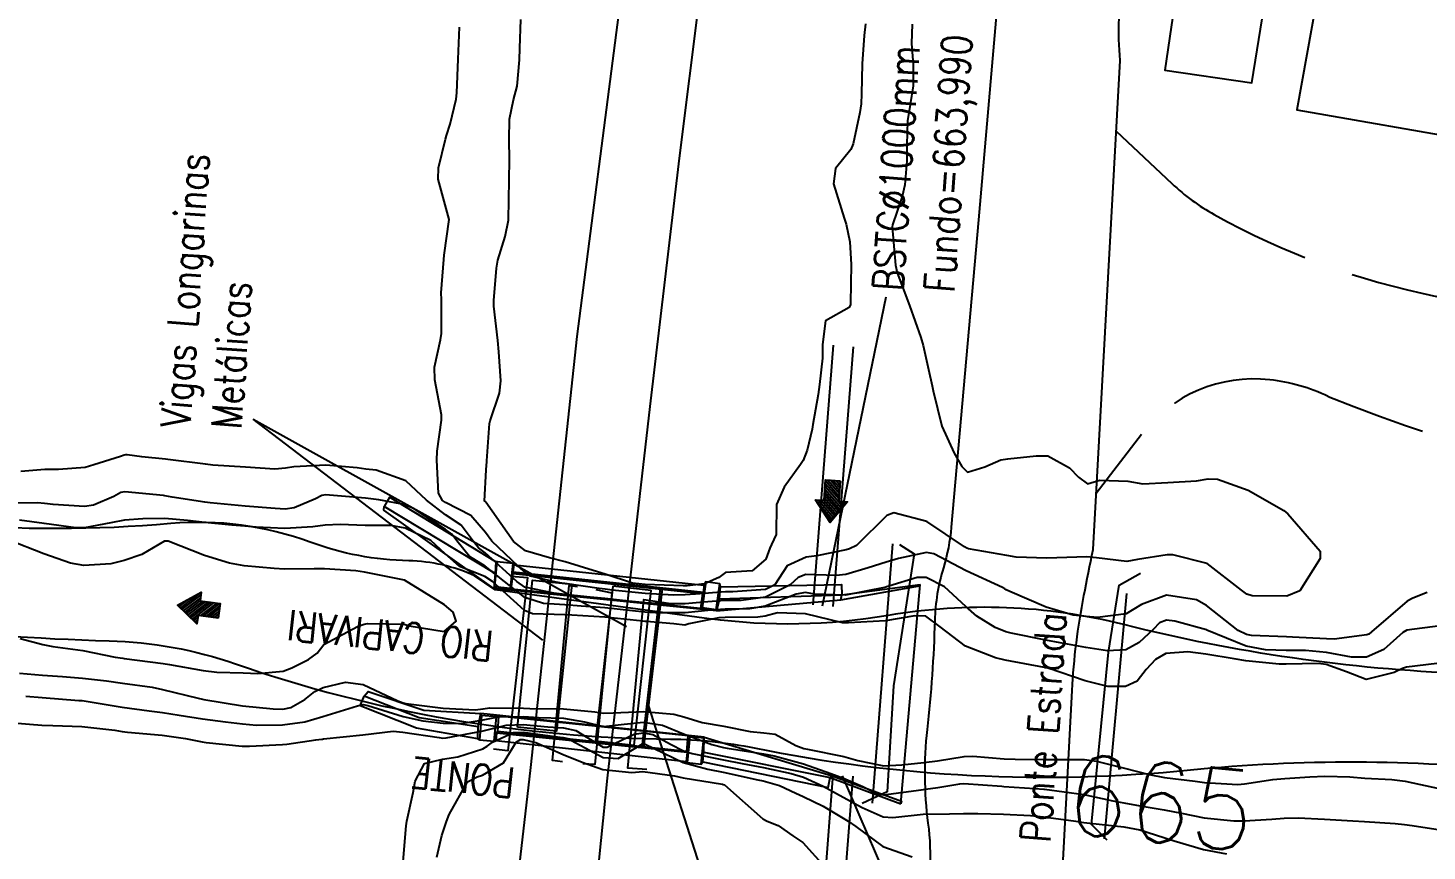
# Model space of a CAD drawing. Header units: metres. Extents: x 298520 to 308411, y 7433745 to 7450750.
# Drawn here: x 300440.3 to 300510, y 7446468.5 to 7446509.5 of the extents above; entities that cross this region are included whole.
import ezdxf
from ezdxf.enums import TextEntityAlignment as Align

# ---------------------------------------------------------------- set-up
doc = ezdxf.new("R2010")
doc.units = ezdxf.units.M
doc.header["$LTSCALE"] = 10
for name, pattern in [('CONTINUO', [0]), ('DASHED', [0.75, 0.5, -0.25]), ('TRACEJADO', [8.7, 8, -0.7])]:
    doc.linetypes.add(name, pattern=pattern)
for name, color, linetype in [('Cotas', 45, 'Continuous'), ('Curvas de Nivel 1m', 11, 'Continuous'), ('Curvas de Nivel 5m', 15, 'Continuous'), ('Edificações', 30, 'Continuous'), ('Hidrografia', 140, 'Continuous'), ('Linha Férrea', 251, 'TRACKS'), ('MURO', 30, 'Continuous'), ('PONTE', 45, 'CONTINUO'), ('Pontes e viadutos', 190, 'Continuous'), ('TEXTO', 45, 'Continuous'), ('TUBO', 45, 'Continuous'), ('Vias Primárias', 230, 'Continuous'), ('Vias Secundárias', 230, 'DASHED'), ('VIGA', 190, 'Continuous')]:
    doc.layers.add(name, color=color, linetype=linetype)
doc.styles.add('ROMANS', font='romans', dxfattribs={"height": 0.2})
doc.styles.add('Style-STANDARD', font='STANDARD.shx')
doc.linetypes.add('TRACKS', pattern='A,0.15,[130,ltypeshp.shx,S=0.25,R=0,X=0,Y=0],0.15', length=0.3)

msp = doc.modelspace()

# ---------------------------------------------------------------- hatches: boundary and pattern name
at = {"layer": 'TEXTO'}
for points in [[(300480.789, 7446486.901), (300480.72, 7446485.888), (300481.149, 7446485.859), (300480.278, 7446484.832), (300479.554, 7446485.968), (300479.983, 7446485.939), (300480.051, 7446486.951)], [(300449.769, 7446480.062), (300448.764, 7446480.203), (300448.704, 7446479.778), (300447.742, 7446480.72), (300448.927, 7446481.361), (300448.867, 7446480.935), (300449.872, 7446480.794)]]:
    msp.add_hatch(color=256, dxfattribs=at).paths.add_polyline_path(points)

# ---------------------------------------------------------------- linework, layer by layer
at = {"layer": 'Curvas de Nivel 1m', "flags": 128}
for points, elevation in [([(300482.054, 7446509.68), (300481.978, 7446509.097), (300481.88, 7446507.682), (300481.854, 7446506.179), (300481.83, 7446505.683), (300481.771, 7446505.259), (300481.438, 7446503.688), (300481.32, 7446503.42), (300480.546, 7446502.462), (300480.452, 7446501.699), (300480.978, 7446500.001), (300481.082, 7446499.692), (300481.27, 7446498.814), (300481.329, 7446497.689), (300481.299, 7446495.755), (300481.291, 7446495.689), (300481.231, 7446495.547), (300480.054, 7446494.873), (300479.908, 7446493.703), (300479.895, 7446493.011), (300479.755, 7446491.704), (300479.68, 7446491.203), (300479.426, 7446489.707), (300479.391, 7446489.477), (300479.144, 7446488.428), (300478.934, 7446487.915), (300478.807, 7446487.715), (300477.991, 7446486.597), (300477.617, 7446485.732), (300477.593, 7446484.228), (300477.36, 7446483.736), (300477.281, 7446483.546), (300477.082, 7446483.01), (300476.392, 7446482.427), (300475.072, 7446482.341), (300474.742, 7446482.089), (300474.02, 7446481.77), (300473.16, 7446481.681), (300473.062, 7446481.671), (300472.953, 7446481.673), (300471.062, 7446481.734), (300470.426, 7446481.816), (300469.069, 7446482.256), (300468.463, 7446482.445), (300467.078, 7446482.873), (300466.283, 7446483.064), (300465.086, 7446483.415), (300464.498, 7446483.886), (300463.112, 7446485.845), (300463.083, 7446485.871), (300463.055, 7446485.901), (300463.128, 7446487.456), (300463.161, 7446487.872), (300463.164, 7446487.9), (300463.304, 7446489.755), (300463.336, 7446489.898), (300463.789, 7446491.282), (300463.859, 7446491.893), (300463.766, 7446493.333), (300463.719, 7446493.895), (300463.518, 7446495.609), (300463.511, 7446495.897), (300463.639, 7446497.506), (300463.707, 7446497.895), (300464.08, 7446499.083), (300464.249, 7446499.89), (300464.265, 7446500.918), (300464.279, 7446501.89), (300464.292, 7446502.917), (300464.274, 7446503.891), (300464.303, 7446504.93), (300464.493, 7446505.889), (300464.67, 7446506.576), (300464.798, 7446507.886), (300464.806, 7446508.462), (300464.868, 7446509.885)], 668), ([(300484.377, 7446509.65), (300484.348, 7446508.691), (300484.42, 7446507.65), (300484.429, 7446506.582), (300484.28, 7446505.651), (300484.143, 7446504.85), (300484.111, 7446503.652), (300484.114, 7446502.853), (300484.006, 7446501.653), (300483.875, 7446501.076), (300483.388, 7446499.659), (300483.374, 7446499.567), (300483.537, 7446497.657), (300483.631, 7446497.275), (300484.247, 7446495.65), (300484.81, 7446494.043), (300484.918, 7446493.643), (300485.191, 7446492.448), (300485.373, 7446491.638), (300485.42, 7446491.398), (300485.847, 7446489.633), (300486.476, 7446488.293), (300486.853, 7446487.623), (300487.13, 7446487.333), (300488.002, 7446487.607), (300488.788, 7446487.945), (300489.139, 7446488.003), (300490.558, 7446488.159), (300491.142, 7446488.144), (300492.218, 7446487.554), (300492.663, 7446487.082), (300493.125, 7446486.765), (300493.725, 7446486.936), (300495.127, 7446486.889), (300495.883, 7446486.755), (300497.126, 7446486.819), (300498.559, 7446486.91), (300499.128, 7446486.999), (300499.605, 7446486.989), (300501.123, 7446486.448), (300502.911, 7446485.432), (300503.111, 7446485.269), (300504.711, 7446483.406), (300504.714, 7446483.041), (300503.706, 7446481.42), (300503.06, 7446481.162), (300501.335, 7446481.172), (300501.061, 7446481.254), (300500.799, 7446481.453), (300499.083, 7446482.787), (300497.364, 7446483.221), (300497.089, 7446483.221), (300495.616, 7446482.984), (300495.083, 7446482.886), (300493.565, 7446483.064), (300493.086, 7446483.12), (300491.584, 7446483.066), (300491.085, 7446483.048), (300489.562, 7446483.109), (300489.087, 7446483.194), (300487.19, 7446483.52), (300487.092, 7446483.554), (300486.985, 7446483.621), (300485.105, 7446484.876), (300483.454, 7446485.312), (300483.108, 7446485.186), (300481.598, 7446483.682), (300481.257, 7446483.521), (300481.09, 7446483.473), (300479.615, 7446483.174), (300479.084, 7446483.111), (300478.134, 7446482.667), (300477.525, 7446481.733), (300477.06, 7446481.486), (300475.44, 7446481.375), (300475.059, 7446481.369), (300473.569, 7446481.264), (300473.057, 7446481.226), (300472.487, 7446481.219), (300471.058, 7446481.295), (300469.42, 7446481.465), (300469.06, 7446481.504), (300468.761, 7446481.536), (300467.062, 7446481.785), (300467.004, 7446481.793), (300466.624, 7446481.857), (300465.348, 7446482.157), (300465.069, 7446482.318), (300463.418, 7446483.897), (300463.097, 7446484.339), (300462.367, 7446485.172), (300461.112, 7446485.824), (300460.956, 7446485.932), (300460.753, 7446486.297), (300460.667, 7446487.935), (300460.685, 7446488.389), (300460.91, 7446489.933), (300460.904, 7446490.194), (300460.574, 7446491.936), (300460.559, 7446492.569), (300460.856, 7446493.934), (300460.904, 7446494.246), (300460.899, 7446495.933), (300460.896, 7446496.273), (300461.022, 7446497.932), (300461.043, 7446498.145), (300461.283, 7446499.93), (300460.746, 7446501.936), (300460.751, 7446502.496), (300461.1, 7446503.932), (300461.153, 7446504.113), (300461.34, 7446504.677), (300461.63, 7446505.926), (300461.675, 7446506.245), (300461.741, 7446507.916), (300461.801, 7446509.512)], 667), ([(300510.056, 7446481.34), (300509.339, 7446481.069), (300509.059, 7446480.912), (300507.275, 7446479.377), (300507.148, 7446479.272), (300507.041, 7446479.23), (300505.418, 7446479.015), (300505.037, 7446479.028), (300503.342, 7446479.122), (300503.038, 7446479.129), (300501.287, 7446479.2), (300501.04, 7446479.246), (300500.636, 7446479.454), (300499.055, 7446480.7), (300498.557, 7446480.977), (300497.06, 7446481.212), (300495.816, 7446480.752), (300495.051, 7446480.281), (300493.608, 7446480.101), (300493.049, 7446480.14), (300492.396, 7446480.21), (300491.053, 7446480.607), (300489.249, 7446481.401), (300489.062, 7446481.484), (300488.995, 7446481.524), (300488.871, 7446481.593), (300487.075, 7446482.424), (300485.453, 7446483.271), (300485.088, 7446483.344), (300483.693, 7446483.045), (300483.081, 7446482.86), (300482.174, 7446482.576), (300481.071, 7446482.241), (300480.58, 7446482.185), (300479.071, 7446482.236), (300478.694, 7446482.091), (300478.284, 7446481.722), (300477.057, 7446481.114), (300475.854, 7446480.953), (300475.055, 7446480.94), (300473.964, 7446480.861), (300473.053, 7446480.78), (300472.031, 7446480.774), (300471.053, 7446480.832), (300469.928, 7446480.948), (300469.055, 7446481.038), (300468.324, 7446481.109), (300467.057, 7446481.246), (300466.504, 7446481.305), (300465.06, 7446481.614), (300464.656, 7446481.884), (300463.084, 7446483.314), (300462.756, 7446483.573), (300462.483, 7446483.909), (300461.88, 7446484.697), (300461.106, 7446485.212), (300460.149, 7446485.94), (300459.122, 7446486.9), (300457.653, 7446487.439), (300457.128, 7446487.496), (300456.702, 7446487.549), (300455.13, 7446487.69), (300453.536, 7446487.608), (300453.128, 7446487.531), (300452.591, 7446487.492), (300451.128, 7446487.583), (300449.507, 7446487.688), (300449.13, 7446487.732), (300447.254, 7446487.976), (300447.141, 7446487.99), (300445.955, 7446488.108), (300445.232, 7446488.207), (300445.144, 7446488.209), (300445.077, 7446488.187), (300444.905, 7446488.122), (300443.565, 7446487.707), (300443.134, 7446487.573), (300441.815, 7446487.471), (300441.133, 7446487.475), (300439.934, 7446487.375)], 666), ([(300510.541, 7446477.814), (300509.017, 7446477.63), (300508.816, 7446477.553), (300508.408, 7446477.359), (300507.009, 7446477.015), (300506.024, 7446477.39), (300505.018, 7446477.764), (300504.613, 7446477.812), (300503.018, 7446477.768), (300502.679, 7446477.772), (300501.02, 7446477.94), (300500.433, 7446478.045), (300499.025, 7446478.27), (300498.125, 7446478.385), (300497.025, 7446478.297), (300496.516, 7446478.009), (300496.038, 7446477.51), (300495.592, 7446476.929), (300495.004, 7446476.665), (300494.138, 7446476.667), (300493.007, 7446476.941), (300491.156, 7446477.569), (300491.013, 7446477.597), (300490.979, 7446477.605), (300489.019, 7446477.969), (300488.536, 7446478.081), (300487.029, 7446478.676), (300485.776, 7446479.633), (300485.048, 7446480.161), (300484.508, 7446480.186), (300483.046, 7446479.938), (300481.196, 7446479.839), (300481.044, 7446479.827), (300480.896, 7446479.84), (300479.049, 7446480.285), (300477.656, 7446480.338), (300477.047, 7446480.172), (300476.68, 7446480.111), (300475.046, 7446480.104), (300474.732, 7446480.077), (300473.231, 7446479.778), (300473.091, 7446479.731), (300473.042, 7446479.722), (300472.498, 7446479.788), (300471.132, 7446479.896), (300471.044, 7446479.902), (300470.942, 7446479.913), (300469.046, 7446480.107), (300467.407, 7446480.215), (300467.047, 7446480.232), (300465.45, 7446480.277), (300465.049, 7446480.445), (300463.453, 7446481.896), (300463.067, 7446482.14), (300461.801, 7446482.646), (300461.083, 7446483.265), (300460.373, 7446483.937), (300459.099, 7446484.541), (300458.371, 7446484.686), (300457.1, 7446484.686), (300455.847, 7446484.736), (300455.1, 7446484.706), (300454.49, 7446484.615), (300453.098, 7446484.533), (300451.662, 7446484.605), (300451.099, 7446484.65), (300450.451, 7446484.705), (300449.101, 7446484.83), (300448.242, 7446484.938), (300447.102, 7446485.025), (300446.012, 7446485.017), (300445.101, 7446484.947), (300444.417, 7446484.809), (300443.097, 7446484.565), (300442.679, 7446484.562), (300441.099, 7446484.775), (300439.868, 7446484.946)], 664), ([(300439.899, 7446479.044), (300441.029, 7446478.752), (300441.517, 7446478.652), (300443.026, 7446478.46), (300444.629, 7446478.124), (300445.022, 7446478.069), (300445.079, 7446478.063), (300447.019, 7446477.811), (300447.345, 7446477.759), (300449.014, 7446477.458), (300449.703, 7446477.372), (300451.012, 7446477.344), (300451.744, 7446477.307), (300453.014, 7446477.421), (300453.437, 7446477.596), (300454.28, 7446478.007), (300454.7, 7446478.329), (300455.03, 7446478.748), (300456.719, 7446479.654), (300457.041, 7446479.769), (300457.218, 7446479.791), (300459.041, 7446479.76), (300459.297, 7446479.69), (300461.038, 7446479.401), (300461.629, 7446479.921), (300461.483, 7446480.359), (300461.051, 7446480.722), (300459.063, 7446481.95), (300457.069, 7446482.349), (300456.628, 7446482.418), (300455.071, 7446482.52), (300454.559, 7446482.517), (300453.07, 7446482.51), (300452.558, 7446482.54), (300451.072, 7446482.672), (300450.327, 7446482.805), (300449.08, 7446483.194), (300447.27, 7446483.909), (300447.09, 7446483.908), (300445.956, 7446483.231), (300445.075, 7446482.93), (300444.421, 7446482.778), (300443.071, 7446482.694), (300442.409, 7446482.811), (300441.08, 7446483.266), (300439.304, 7446483.973)], 663), ([(300439.866, 7446477.326), (300441.009, 7446477.219), (300442.009, 7446477.154), (300443.007, 7446477.079), (300444.195, 7446476.938), (300445.004, 7446476.828), (300446.479, 7446476.62), (300446.999, 7446476.519), (300448.773, 7446476.072), (300448.992, 7446476.024), (300449.049, 7446476.013), (300450.989, 7446475.703), (300452.503, 7446475.542), (300452.988, 7446475.534), (300453.398, 7446475.607), (300454.09, 7446476.009), (300454.589, 7446476.415), (300455.002, 7446476.611), (300456.118, 7446476.871), (300457.005, 7446476.767), (300458.728, 7446475.953), (300458.992, 7446475.841), (300459.128, 7446475.812), (300460.989, 7446475.573), (300462.58, 7446475.497), (300462.989, 7446475.554), (300463.293, 7446475.594), (300464.99, 7446475.576), (300465.304, 7446475.563), (300466.99, 7446475.549), (300468.545, 7446475.394), (300468.988, 7446475.328), (300469.469, 7446475.344), (300470.989, 7446475.414), (300472.486, 7446475.285), (300472.987, 7446475.145), (300473.895, 7446474.86), (300474.982, 7446474.68), (300476.302, 7446474.425), (300476.979, 7446474.357), (300477.538, 7446474.291), (300478.573, 7446473.716), (300478.971, 7446473.57), (300479.147, 7446473.532), (300480.965, 7446473.177), (300481.669, 7446472.973), (300482.959, 7446472.706), (300483.852, 7446472.758), (300484.961, 7446472.87), (300485.639, 7446472.957), (300486.966, 7446473.177), (300487.394, 7446473.186), (300488.965, 7446473.057), (300489.514, 7446473.035), (300490.965, 7446473.023), (300491.497, 7446473.032), (300492.965, 7446473.025), (300493.562, 7446472.943), (300494.959, 7446472.592), (300496.188, 7446472.274), (300496.952, 7446472.131), (300498.491, 7446471.936), (300498.949, 7446471.886), (300500.615, 7446471.786), (300500.948, 7446471.806), (300502.364, 7446472.024), (300502.953, 7446472.083), (300504.198, 7446472.167), (300504.955, 7446472.194), (300506.19, 7446472.152), (300506.954, 7446472.099), (300508.298, 7446472.021), (300508.952, 7446471.948), (300510.714, 7446471.565)], 664), ([(300438.98, 7446474.906), (300440.366, 7446474.789), (300440.979, 7446474.734), (300441.53, 7446474.713), (300442.978, 7446474.67), (300444.619, 7446474.481), (300444.976, 7446474.422), (300445.249, 7446474.39), (300446.974, 7446474.239), (300448.14, 7446474.078), (300448.97, 7446473.906), (300449.162, 7446473.876), (300450.968, 7446473.691), (300451.33, 7446473.682), (300452.969, 7446473.775), (300453.197, 7446473.791), (300454.631, 7446474.003), (300454.943, 7446474.03), (300454.973, 7446474.033), (300455.021, 7446474.046), (300456.976, 7446474.25), (300458.5, 7446474.433), (300458.977, 7446474.392), (300460.793, 7446474.114), (300460.975, 7446474.093), (300461.145, 7446474.098), (300462.978, 7446474.454), (300464.132, 7446474.738), (300464.982, 7446474.773), (300466.202, 7446474.647), (300466.98, 7446474.599), (300467.6, 7446474.472), (300468.641, 7446473.835), (300468.97, 7446473.646), (300469.164, 7446473.634), (300469.527, 7446473.824), (300470.504, 7446474.289), (300470.978, 7446474.358), (300471.445, 7446474.27), (300472.327, 7446473.79), (300472.968, 7446473.459), (300473.412, 7446473.33), (300474.962, 7446473.005), (300475.889, 7446472.82), (300476.956, 7446472.617), (300478.34, 7446472.331), (300478.95, 7446472.149), (300479.944, 7446471.7), (300480.937, 7446471.145), (300481.885, 7446470.628), (300482.928, 7446470.173), (300483.402, 7446470.137), (300484.93, 7446470.306), (300486.237, 7446470.32), (300486.93, 7446470.328), (300487.651, 7446470.33), (300488.93, 7446470.293), (300490.279, 7446470.227), (300490.929, 7446470.163), (300492.531, 7446469.95), (300492.926, 7446469.885), (300493.228, 7446469.848), (300494.924, 7446469.673), (300495.721, 7446469.512), (300496.917, 7446469.137), (300497.438, 7446468.969), (300498.909, 7446468.537), (300500.04, 7446468.325)], 666), ([(300458.993, 7446467.949), (300459.147, 7446469.721), (300459.183, 7446469.947), (300459.5, 7446471.381), (300459.597, 7446471.943), (300460.065, 7446472.83), (300460.96, 7446473.037), (300461.721, 7446473.16), (300462.968, 7446473.563), (300463.176, 7446473.692), (300463.441, 7446473.895), (300464.496, 7446474.366), (300464.978, 7446474.393), (300466.689, 7446474.149), (300466.976, 7446474.126), (300467.197, 7446474.078), (300467.597, 7446473.851), (300468.962, 7446473.124), (300469.714, 7446473.07), (300470.922, 7446473.811), (300470.955, 7446473.828), (300470.973, 7446473.831), (300470.991, 7446473.827), (300471.026, 7446473.809), (300472.959, 7446472.875), (300474.179, 7446472.543), (300474.952, 7446472.395), (300476.671, 7446472.019), (300476.946, 7446471.961), (300477.755, 7446471.728), (300478.565, 7446471.342), (300478.938, 7446471.176), (300479.939, 7446470.694), (300480.927, 7446470.098), (300481.186, 7446469.947), (300481.571, 7446469.684), (300482.908, 7446468.684), (300484.379, 7446468.17)], 667), ([(300460.672, 7446468.166), (300460.916, 7446469.231), (300461.149, 7446469.927), (300461.291, 7446470.289), (300462.193, 7446471.911), (300462.691, 7446472.16), (300462.948, 7446472.239), (300463.993, 7446472.854), (300464.628, 7446473.883), (300464.84, 7446474.016), (300464.974, 7446474.024), (300465.612, 7446473.874), (300466.964, 7446473.279), (300467.92, 7446472.884), (300468.953, 7446472.525), (300470.391, 7446472.376), (300470.952, 7446472.433), (300472.522, 7446472.214), (300472.948, 7446472.108), (300474.917, 7446471.787), (300474.943, 7446471.784), (300475.012, 7446471.759), (300476.926, 7446470.074), (300477.142, 7446469.953), (300477.693, 7446469.728), (300478.418, 7446469.217), (300478.915, 7446468.887), (300480.008, 7446467.699)], 668)]:
    msp.add_lwpolyline(points, dxfattribs=dict(at, elevation=elevation))
at = {"layer": 'Curvas de Nivel 5m', "elevation": 665, "flags": 128}
for points in [[(300510.698, 7446479.682), (300509.044, 7446479.47), (300508.841, 7446479.353), (300507.89, 7446478.507), (300507.024, 7446478.125), (300506.287, 7446478.124), (300505.027, 7446478.358), (300503.983, 7446478.461), (300503.028, 7446478.461), (300501.985, 7446478.484), (300501.031, 7446478.663), (300499.061, 7446479.47), (300499.043, 7446479.478), (300497.468, 7446479.915), (300497.048, 7446479.97), (300496.712, 7446479.838), (300496.385, 7446479.507), (300495.7, 7446478.846), (300495.027, 7446478.488), (300494.12, 7446478.441), (300493.029, 7446478.607), (300491.757, 7446478.838), (300491.034, 7446478.972), (300489.316, 7446479.31), (300489.04, 7446479.384), (300488.515, 7446479.598), (300487.601, 7446480.164), (300487.053, 7446480.653), (300485.986, 7446481.631), (300485.07, 7446482.084), (300484.629, 7446482.085), (300483.208, 7446481.659), (300483.102, 7446481.62), (300483.062, 7446481.612), (300482.999, 7446481.598), (300481.058, 7446481.206), (300479.503, 7446481.261), (300479.059, 7446481.348), (300478.594, 7446481.253), (300477.052, 7446480.665), (300476.27, 7446480.528), (300475.051, 7446480.52), (300474.354, 7446480.462), (300473.048, 7446480.33), (300471.578, 7446480.332), (300471.048, 7446480.366), (300470.436, 7446480.429), (300469.05, 7446480.572), (300467.872, 7446480.669), (300467.052, 7446480.73), (300465.989, 7446480.802), (300465.055, 7446481.098), (300464.054, 7446481.89), (300463.074, 7446482.649), (300462.301, 7446483.131), (300461.673, 7446483.921), (300461.424, 7446484.253), (300461.099, 7446484.49), (300459.553, 7446485.501), (300459.111, 7446485.717), (300457.774, 7446485.963), (300457.114, 7446486.044), (300455.315, 7446486.197), (300455.115, 7446486.207), (300454.939, 7446486.178), (300454.618, 7446486.005), (300453.564, 7446485.56), (300453.108, 7446485.498), (300452.607, 7446485.526), (300451.109, 7446485.652), (300449.371, 7446485.807), (300449.111, 7446485.837), (300447.482, 7446486.086), (300447.114, 7446486.158), (300447.036, 7446486.169), (300445.117, 7446486.366), (300444.915, 7446486.322), (300444.559, 7446486.126), (300443.549, 7446485.695), (300443.108, 7446485.627), (300441.54, 7446485.724), (300441.109, 7446485.778), (300440.752, 7446485.808), (300439.109, 7446485.801)], [(300440.171, 7446476.178), (300440.992, 7446476.108), (300442.82, 7446475.971), (300442.991, 7446475.96), (300443.193, 7446475.936), (300444.988, 7446475.633), (300446.328, 7446475.441), (300446.986, 7446475.363), (300447.828, 7446475.238), (300448.983, 7446475.05), (300450.134, 7446474.906), (300450.98, 7446474.8), (300451.682, 7446474.741), (300452.98, 7446474.75), (300454.097, 7446474.894), (300454.985, 7446475.171), (300456.722, 7446475.705), (300456.991, 7446475.758), (300457.238, 7446475.72), (300458.985, 7446475.169), (300459.968, 7446474.956), (300460.982, 7446474.834), (300461.888, 7446474.823), (300462.984, 7446475.003), (300463.731, 7446475.147), (300464.986, 7446475.169), (300465.743, 7446475.115), (300466.985, 7446475.076), (300468.035, 7446474.896), (300468.981, 7446474.667), (300470.021, 7446474.782), (300470.984, 7446474.884), (300471.922, 7446474.736), (300472.978, 7446474.297), (300474.38, 7446473.766), (300474.971, 7446473.62), (300475.141, 7446473.588), (300476.966, 7446473.304), (300477.495, 7446473.202), (300478.959, 7446472.803), (300480.323, 7446472.326), (300480.949, 7446472.095), (300481.916, 7446471.675), (300482.606, 7446471.331), (300482.939, 7446471.259), (300484.815, 7446471.516), (300484.942, 7446471.532), (300485.042, 7446471.538), (300485.656, 7446471.633), (300486.752, 7446471.815), (300486.946, 7446471.826), (300488.84, 7446471.696), (300488.944, 7446471.684), (300490.49, 7446471.575), (300490.943, 7446471.542), (300490.975, 7446471.538), (300492.94, 7446471.282), (300494.379, 7446470.97), (300494.936, 7446470.857), (300495.736, 7446470.711), (300496.933, 7446470.51), (300497.8, 7446470.355), (300498.929, 7446470.113), (300500.421, 7446469.962), (300500.928, 7446469.967), (300502.31, 7446470.056), (300502.93, 7446470.105), (300503.627, 7446470.117), (300504.929, 7446470.05), (300506.355, 7446469.96), (300506.928, 7446469.93), (300508.463, 7446469.829), (300508.927, 7446469.787), (300509.31, 7446469.738), (300510.925, 7446469.492)]]:
    msp.add_lwpolyline(points, dxfattribs=at)
at = {"layer": 'Edificações'}
msp.add_lwpolyline([(300515.359, 7446552.685), (300504.71, 7446554.669), (300503.622, 7446549.475), (300502.025, 7446549.715), (300500.722, 7446542.975), (300510.296, 7446541.123), (300507.583, 7446529.898), (300501.25, 7446531.068), (300500.063, 7446526.116), (300500.253, 7446526.07), (300499.171, 7446517.974), (300498.548, 7446518.094), (300496.969, 7446507.371), (300501.313, 7446506.731), (300502.978, 7446517.039), (300505.583, 7446516.618), (300503.549, 7446505.388), (300512.509, 7446503.831)], dxfattribs=at)
at = {"layer": 'Hidrografia'}
for points in [[(300511.877, 7446477.302, -0.052141), (300494.928, 7446479.743, 0.104675), (300483.176, 7446480.198, -0.076193), (300474.258, 7446480.039), (300463.588, 7446481.48), (300462.556, 7446482.179, 0.101604), (300459.271, 7446482.921, -0.083539), (300454.359, 7446483.849, 0.110757), (300447.408, 7446484.776, -0.087266), (300424.979, 7446486.713, 0.06511), (300415.047, 7446488.013, 0.008748), (300407.695, 7446487.886, 0.012079), (300399.475, 7446487.4, -0.151887), (300378.47, 7446492.06, 0.065212), (300371.982, 7446494.723, 0.069452), (300360.484, 7446496.117, 0.195459)], [(300354.469, 7446484.433, -0.126253), (300376.78, 7446485.617, -0.017305), (300388.932, 7446482.737, 0.097107), (300397.112, 7446482.132, -0.063843), (300415.167, 7446481.994, 0.005441), (300433.517, 7446479.701, 0.021522), (300444.327, 7446478.939, -0.076722), (300450.629, 7446477.789, 0.08143), (300472.319, 7446474.041, -0.048104), (300476.503, 7446473.601, 0.075473), (300498.248, 7446472.508, -0.052117), (300514.772, 7446472.446, 0.010859), (300534.629, 7446470.732, 0.00195), (300542.876, 7446470.232, -0.072156), (300551.94, 7446468.388, 0.015296), (300568.69, 7446462.946, -0.130435), (300575.421, 7446458.884, 0.010272), (300582.347, 7446452.008, -0.018867), (300593.393, 7446440.656, -0.099502), (300596.213, 7446435.905, 0.154586)]]:
    msp.add_lwpolyline(points, format="xyb", dxfattribs=at)
at = {"layer": 'Linha Férrea', "flags": 128}
for points in [[(298729.261, 7450749.95), (298734.809, 7450730.65), (298742.343, 7450703.451), (298750.119, 7450676.237), (298757.889, 7450649.199), (298765.189, 7450623.712), (298769.985, 7450606.424), (298776.494, 7450583.287), (298783.055, 7450560.248), (298788.164, 7450542.214), (298793.821, 7450521.584), (298798.125, 7450506.606), (298804.386, 7450484.418), (298809.295, 7450466.837), (298814.551, 7450448.858), (298819.559, 7450431.225), (298826.267, 7450408.649), (298831.926, 7450389.314), (298837.135, 7450370.779), (298842.092, 7450352.398), (298847.802, 7450331.823), (298852.149, 7450316.412), (298858.34, 7450294.769), (298862.969, 7450278.965), (298867.952, 7450260.088), (298870.924, 7450249.95), (298873.722, 7450238.982), (298878.355, 7450222.697), (298882.025, 7450210.358), (298885.603, 7450197.651), (298890.189, 7450181.049), (298894.637, 7450166.006), (298898.995, 7450149.812), (298904.361, 7450131.79), (298908.122, 7450117.709), (298911.93, 7450103.946), (298916.104, 7450089.039), (298920.554, 7450073.399), (298923.212, 7450064.319), (298926.468, 7450052.577), (298930.321, 7450038.956), (298934.723, 7450023.223), (298938.252, 7450011.622), (298941.509, 7449999.193), (298944.399, 7449989.651), (298947.701, 7449977.682), (298952.335, 7449961.49), (298956.967, 7449946.581), (298961.92, 7449929.017), (298965.909, 7449915.258), (298970.082, 7449900.905), (298973.936, 7449887.787), (298977.788, 7449874.853), (298981.549, 7449862.469), (298986.366, 7449847.197), (298989.852, 7449836.37), (298994.575, 7449822.337), (298999.437, 7449807.292), (299004.068, 7449794.269), (299008.7, 7449781.657), (299013.057, 7449770.328), (299018.285, 7449757.718), (299022.322, 7449748.037), (299026.817, 7449737.63), (299031.861, 7449726.852), (299036.814, 7449716.896), (299043.096, 7449705.205), (299047.821, 7449696.534), (299054.335, 7449685.572), (299060.664, 7449675.852), (299069.469, 7449663.104), (299077.541, 7449652.872), (299085.429, 7449643.336), (299089.832, 7449637.784), (299098.728, 7449628.561), (299107.993, 7449618.793), (299117.442, 7449610.031), (299127.077, 7449601.223), (299138.453, 7449591.782), (299150.409, 7449582.651), (299162.779, 7449573.982), (299174.004, 7449567.002), (299185.962, 7449560.295), (299199.698, 7449553.222), (299213.253, 7449547.024), (299227.033, 7449541.5), (299241.999, 7449536.525), (299258.424, 7449531.831), (299277.224, 7449527.814), (299295.935, 7449525.032), (299311.589, 7449523.57), (299326.876, 7449522.883), (299340.975, 7449522.747), (299353.572, 7449523.111), (299369.274, 7449524.069), (299382.826, 7449525.211), (299396.609, 7449526.717), (299414.178, 7449529.501), (299430.969, 7449532.603), (299440.142, 7449534.839), (299451.094, 7449537.487), (299469.666, 7449542.917), (299486.963, 7449547.755), (299510.376, 7449554.83), (299531.414, 7449561.037), (299544.903, 7449564.894), (299559.186, 7449569.068), (299590.197, 7449576.665), (299616.417, 7449582.259), (299645.03, 7449585.805), (299675.251, 7449587.635), (299705.522, 7449586.259), (299732.882, 7449582.825), (299762.581, 7449576.088), (299791.888, 7449566.944), (299816.217, 7449556.896), (299840.774, 7449544.781), (299859.676, 7449534.387), (299878.529, 7449521.308), (299897.376, 7449507.135), (299919.538, 7449486.991), (299927.658, 7449478.626), (299947.133, 7449456.962), (299961.499, 7449437.961), (299971.137, 7449424.784), (299981.869, 7449408.322), (299997.595, 7449383.682), (300016.228, 7449354.96), (300035.864, 7449324.687), (300055.136, 7449295.587), (300073.232, 7449268.397), (300085.868, 7449249.95), (300089.501, 7449244.778), (300101.211, 7449227.647), (300111.197, 7449214.14), (300124.752, 7449194.736), (300135.909, 7449179.759), (300148.296, 7449162.129), (300160.805, 7449144.566), (300173.129, 7449128.481), (300185.523, 7449112.088), (300198.402, 7449095.758), (300207.462, 7449083.98), (300220.094, 7449068.515), (300233.468, 7449051.744), (300246.778, 7449035.349), (300263.478, 7449015.076), (300277.526, 7448998.444), (300292.814, 7448981.501), (300306.688, 7448964.856), (300324.623, 7448944.393), (300340.398, 7448926.517), (300357.9, 7448907.843), (300372.755, 7448891.817), (300392.041, 7448871.054), (300410.717, 7448852.066), (300427.475, 7448834.137), (300439.245, 7448822.858), (300454.898, 7448806.525), (300473.448, 7448788.164), (300493.111, 7448768.808), (300511.705, 7448749.95), (300518.198, 7448743.612), (300525.672, 7448735.984), (300530.889, 7448730.361), (300538.141, 7448723.284), (300543.771, 7448717.624), (300548.924, 7448711.903), (300554.778, 7448706.093), (300562.444, 7448698.573), (300570.483, 7448690.198), (300580.06, 7448680.508), (300590.013, 7448670.628), (300599.102, 7448661.391), (300608.565, 7448651.702), (300616.68, 7448643.32), (300625.581, 7448633.859), (300633.62, 7448625.859), (300641.21, 7448617.858), (300649.582, 7448609.897), (300659.386, 7448599.72), (300667.387, 7448591.231), (300676.098, 7448582.784), (300683.871, 7448574.669), (300691.725, 7448567.153), (300703.33, 7448554.876), (300711.744, 7448546.351), (300718.093, 7448539.767), (300726.506, 7448530.983), (300733.153, 7448523.695), (300741.152, 7448514.418), (300747.426, 7448507.242), (300750.054, 7448504.018), (300758.169, 7448493.99), (300764.854, 7448485.238), (300772.251, 7448475.55), (300781.114, 7448462.855), (300788.178, 7448452.147), (300795.99, 7448439.115), (300802.712, 7448427.661), (300809.137, 7448414.665), (300814.959, 7448402.42), (300819.763, 7448391.601), (300824.722, 7448378.533), (300829.079, 7448366.59), (300833.249, 7448353.858), (300836.592, 7448342.438), (300839.822, 7448330.572), (300842.678, 7448317.912), (300845.758, 7448304.202), (300848.387, 7448291.169), (300849.927, 7448279.903), (300851.843, 7448266.756), (300852.632, 7448254.174), (300852.974, 7448249.95), (300853.718, 7448237.64), (300853.896, 7448226.066), (300854.164, 7448215.145), (300853.836, 7448203.832), (300853.598, 7448192.905), (300852.795, 7448182.25), (300851.991, 7448170.79), (300850.801, 7448159.302), (300849.223, 7448146.768), (300848.151, 7448135.486), (300846.96, 7448124.114), (300845.442, 7448113.546), (300844.222, 7448102.204), (300842.288, 7448090.385), (300840.978, 7448078.33), (300839.608, 7448068.386), (300838.209, 7448056.39), (300836.541, 7448045.166), (300835.023, 7448032.665), (300833.535, 7448020.341), (300832.284, 7448009.205), (300831.094, 7447998.637), (300829.874, 7447985.926), (300828.432, 7447973.713), (300826.546, 7447955.639), (300825.162, 7447943.391), (300824.986, 7447942.247), (300823.836, 7447930.96), (300822.657, 7447919.829), (300821.593, 7447909.075), (300820.243, 7447895.408), (300819.533, 7447885.934), (300818.679, 7447872.07), (300818.298, 7447858.799), (300817.927, 7447851.916), (300817.786, 7447841.862), (300817.933, 7447833.489), (300818.516, 7447815.843), (300820.361, 7447795.876), (300822.449, 7447776.733), (300825.922, 7447758.996), (300827.722, 7447750.217), (300828.687, 7447743.229), (300830.467, 7447731.539), (300833.751, 7447711.152), (300838.977, 7447681.969), (300842.161, 7447664.851), (300846.249, 7447643.566), (300856.898, 7447587.933), (300861.3, 7447564.706), (300863.731, 7447552.015), (300867.081, 7447534.8), (300870.251, 7447518.153), (300879.139, 7447471.406), (300882.717, 7447452.426), (300886.196, 7447433.436), (300890.621, 7447408.952), (300893.065, 7447393.996), (300894.895, 7447382.534), (300896.018, 7447374.923), (300897.056, 7447367.88), (300898.671, 7447355.202), (300899.884, 7447344.173), (300901.155, 7447328.57), (300902.425, 7447306.17), (300902.632, 7447290.927), (300902.643, 7447274.906), (300901.209, 7447249.806), (300899.894, 7447235.454), (300897.424, 7447214.973), (300896.24, 7447207.108, -0.017609), (300893.245, 7447191.067), (300890.79, 7447180.008), (300886.347, 7447162.337), (300883.122, 7447151.267), (300877.521, 7447133.871), (300873.858, 7447123.752), (300865.532, 7447103.056), (300859.822, 7447090.388), (300850.503, 7447071.406), (300846.315, 7447063.106), (300836.805, 7447045.834), (300827.664, 7447031.197), (300815.395, 7447013.014), (300803.069, 7446996.228), (300792.968, 7446983.245), (300781.446, 7446969.292), (300759.63, 7446945.435), (300748.36, 7446933.669), (300737.301, 7446922.447), (300720.178, 7446905.644), (300707.821, 7446893.561), (300697.057, 7446883.028), (300686.376, 7446872.224), (300676.506, 7446862.329), (300660.145, 7446845.845), (300651.989, 7446837.638), (300637.917, 7446823.835), (300624.102, 7446810.419), (300614.955, 7446801.573), (300610.107, 7446796.538), (300599.124, 7446785.64, 0.017844), (300588.776, 7446774.611), (300582.973, 7446768.596), (300572.807, 7446757.15), (300570.635, 7446754.423, -0.018804), (300566.868, 7446749.902, -0.021463), (300565.197, 7446747.771, 0.014089), (300560.744, 7446742.236), (300556.818, 7446737.065), (300549.018, 7446726.402), (300544.903, 7446720.152), (300542.989, 7446717.435), (300540.702, 7446714.014), (300534.516, 7446704.131), (300528.813, 7446694.775), (300525.37, 7446688.688), (300519.775, 7446678.443, 0.017217), (300513.559, 7446666.068), (300510.115, 7446659.471), (300505.35, 7446648.44), (300501.39, 7446638.953, 0.017957), (300498.447, 7446631.125), (300492.383, 7446614.647), (300488.086, 7446600.958), (300484.889, 7446590.082), (300482.448, 7446580.533), (300479.028, 7446566.174), (300474.999, 7446546.195), (300472.245, 7446530.076), (300469.723, 7446510.133), (300467.649, 7446494.09), (300465.343, 7446472.628), (300462.509, 7446448.283), (300460.589, 7446427.75), (300458.173, 7446403.459), (300455.716, 7446377.743), (300453.679, 7446357.578), (300451.179, 7446331.957), (300448.408, 7446302.907), (300446.096, 7446278.461), (300443.948, 7446255.986), (300443.327, 7446249.95), (300441.921, 7446236.026), (300439.714, 7446214.959), (300437.145, 7446189.663), (300434.772, 7446164.489), (300432.986, 7446145.942), (300427.675, 7446092.019), (300425.457, 7446069.071), (300422.052, 7446034.05), (300420.454, 7446017.74), (300416.946, 7445981.751), (300414.159, 7445952.95), (300410.686, 7445916.311), (300408.437, 7445891.812), (300405.718, 7445868.171), (300403.766, 7445842.739), (300401.654, 7445818.651), (300400.337, 7445806.143), (300399.876, 7445801.282), (300399.266, 7445794.558)], [(298905.363, 7450145.031), (298910.207, 7450124.873), (298915.002, 7450108.012), (298921.739, 7450085.266), (298926.98, 7450064.83), (298931.003, 7450051.742), (298934.224, 7450039.953), (298937.65, 7450027.983), (298940.458, 7450017.786), (298943.206, 7450008.624), (298945.866, 7449998.811), (298948.85, 7449988.084), (298952.218, 7449977.183), (298954.849, 7449967.637), (298957.892, 7449956.733), (298961.763, 7449943.848), (298964.896, 7449932.558), (298968.973, 7449920.293), (298972.372, 7449908.382), (298975.8, 7449896.208), (298979.287, 7449884.682), (298982.035, 7449875.079), (298985.463, 7449863.464), (298988.891, 7449853.475), (298994.252, 7449836.792), (298999.642, 7449820.007), (299004.122, 7449806.223), (299009.577, 7449791.55), (299017.072, 7449771.922), (299023.852, 7449755.78), (299031.351, 7449735.099), (299042.615, 7449714.768), (299049.157, 7449702.257), (299057.947, 7449687.795), (299067.128, 7449674.025), (299074.388, 7449663.764), (299083.266, 7449652.271), (299093.226, 7449640.21), (299104.865, 7449628.3), (299116.059, 7449616.929), (299127.188, 7449606.965), (299134.846, 7449600.398), (299146.061, 7449590.999), (299159.8, 7449581.134), (299172.881, 7449572.672), (299188.754, 7449563.553), (299203.487, 7449555.781), (299219.692, 7449548.782), (299229.285, 7449544.979), (299249.695, 7449538.196), (299264.418, 7449534.22), (299286.841, 7449530.183), (299305.276, 7449527.832), (299319.472, 7449527.113), (299340.209, 7449526.73), (299362.575, 7449527.496), (299380.335, 7449528.889), (299402.027, 7449531.43), (299418.393, 7449534.55), (299439.271, 7449538.773), (299455.546, 7449542.61), (299468.219, 7449546.447), (299486.071, 7449551.679), (299502.678, 7449556.429), (299521.873, 7449562.476), (299544.903, 7449569.511), (299558.765, 7449572.874), (299572.65, 7449576.475), (299589.389, 7449580.647), (299603.615, 7449583.903), (299623.713, 7449587.445), (299640.449, 7449589.67), (299657.813, 7449590.983), (299675.925, 7449591.554), (299694.255, 7449591.042), (299708.541, 7449590.126), (299722.182, 7449588.244), (299738.919, 7449585.56), (299759.653, 7449580.821), (299775.25, 7449576.474), (299786.436, 7449572.94), (299797.015, 7449569.282), (299807.003, 7449565.52), (299816.424, 7449561.561), (299823.596, 7449557.979), (299834.148, 7449553.022), (299842.943, 7449548.641), (299850.946, 7449544.045), (299857.58, 7449540.07), (299867.592, 7449534.039), (299879.685, 7449526.144), (299888.765, 7449519.647), (299901.686, 7449509.708), (299911.305, 7449500.703), (299920.635, 7449492.515), (299928.708, 7449484.626), (299935.814, 7449476.733), (299943.925, 7449467.258), (299951.104, 7449459.003), (299957.671, 7449450.784), (299963.484, 7449442.67), (299970.77, 7449432.303), (299976.475, 7449423.904), (299982.432, 7449414.862), (299988.891, 7449404.85), (299995.852, 7449394.443), (300002.312, 7449383.928), (300010.887, 7449370.223), (300018.781, 7449358.239), (300026.569, 7449345.892), (300033.388, 7449335.88), (300041.176, 7449324.037), (300049.358, 7449311.838), (300057.288, 7449299.745), (300065.47, 7449287.364), (300073.508, 7449275.701), (300081.011, 7449264.541), (300090.196, 7449251.298), (300091.164, 7449249.95), (300100.525, 7449236.167), (300109.403, 7449223.951), (300117.162, 7449213.187), (300127.336, 7449198.457), (300139.6, 7449181.446), (300149.952, 7449166.72), (300159.813, 7449153.466), (300168.75, 7449141.382), (300179.779, 7449126.346), (300190.932, 7449112.414), (300203.876, 7449095.222), (300217.308, 7449078.587), (300230.374, 7449062.005), (300242.887, 7449046.162), (300256.877, 7449029.774), (300272.777, 7449010.921), (300288.309, 7448992.868), (300306.303, 7448971.97), (300322.512, 7448953.54), (300337.055, 7448937.024), (300349.196, 7448923.521), (300363.433, 7448907.803), (300372.178, 7448898.27), (300387.649, 7448881.624), (300402.322, 7448866.086), (300417.298, 7448851.105), (300428.763, 7448838.962), (300440.716, 7448827.379), (300454.398, 7448813.148), (300467.461, 7448800.639), (300481.638, 7448785.533), (300502.227, 7448765.254), (300514.06, 7448753.852), (300517.826, 7448749.95), (300528.275, 7448738.976), (300540.783, 7448726.333), (300551.364, 7448715.261), (300568.358, 7448698.083), (300580.431, 7448686.447), (300591.073, 7448675.242), (300605.822, 7448659.996), (300619.827, 7448645.871), (300631.531, 7448633.85), (300641.93, 7448623.388), (300651.196, 7448614.132), (300663.21, 7448601.736), (300675.654, 7448588.967), (300686.366, 7448579.136), (300697.132, 7448567.001), (300714.307, 7448549.82), (300728.065, 7448535.254), (300742.189, 7448519.954), (300754.02, 7448506), (300763.608, 7448493.67), (300772.134, 7448482.969), (300781.594, 7448469.905), (300789.873, 7448457.453), (300798.087, 7448444.138), (300806.367, 7448430.378), (300809.353, 7448423.731), (300815.826, 7448410.715), (300822.176, 7448396.83), (300827.777, 7448382.459), (300832.26, 7448369.325), (300838.297, 7448352.647), (300842.655, 7448335.903), (300846.951, 7448318.72), (300850.061, 7448305.153), (300853.485, 7448286.05), (300855.912, 7448269.922), (300857.341, 7448249.95), (300858.33, 7448231.606), (300857.942, 7448206.205), (300856.925, 7448178.368), (300854.333, 7448156.855), (300851.333, 7448129.708), (300849.095, 7448108.502), (300845.739, 7448085.317), (300843.044, 7448064.17), (300840.396, 7448043.097), (300838.567, 7448030.951), (300837.041, 7448016.016), (300835.11, 7447994.958), (300832.975, 7447975.28), (300830.738, 7447953.623), (300829.108, 7447937.188), (300828.366, 7447933.435), (300827.045, 7447924.743), (300825.629, 7447910.191), (300824.268, 7447895.589), (300822.966, 7447881.617), (300821.953, 7447863.074), (300821.73, 7447846.352), (300821.738, 7447838.346), (300822.298, 7447822.796), (300823.264, 7447806.625), (300824.128, 7447792.391), (300826.211, 7447777.691), (300829.715, 7447760.435), (300831.501, 7447751.07), (300833.495, 7447738.255), (300836.415, 7447720.056), (300862.711, 7447579.549), (300879.787, 7447489.912), (300882.904, 7447473.371), (300886.736, 7447453.399), (300891.84, 7447425.61), (300894.824, 7447408.419), (300897.501, 7447392.308), (300900.259, 7447374.699), (300902.627, 7447356.768), (300903.989, 7447344.999), (300904.86, 7447335.88), (300905.847, 7447322.28), (300906.291, 7447313.022), (300906.573, 7447308.418), (300906.759, 7447298.893), (300906.88, 7447292.725, -0.006984), (300906.844, 7447284.829), (300906.695, 7447276.838), (300906.36, 7447267.883), (300905.744, 7447256.667), (300905.23, 7447249.95), (300904.292, 7447239.525), (300903.012, 7447227.25), (300901.034, 7447212.309), (300899.543, 7447202.921, -0.011988), (300897.909, 7447194.02), (300894.997, 7447180.769), (300891.356, 7447165.387), (300887.457, 7447151.115), (300883.301, 7447137.652), (300876.75, 7447119.219), (300874.099, 7447111.988), (300871.749, 7447106.138, -0.018309), (300868.914, 7447099.764, 0.011681), (300865.826, 7447093.061), (300860.469, 7447081.825), (300851.72, 7447064.422), (300846.208, 7447053.937), (300843.033, 7447048.479), (300836.89, 7447038.137), (300827.206, 7447022.921), (300821.11, 7447014.014), (300814.857, 7447005.089), (300809.628, 7446998.099), (300801.236, 7446986.884), (300791.122, 7446974.407), (300781.425, 7446962.969), (300774.943, 7446955.767), (300762.88, 7446942.762), (300751.299, 7446930.933), (300734.873, 7446914.565), (300727.949, 7446907.628), (300717.868, 7446897.443), (300705.6, 7446885.783), (300698.716, 7446879.048), (300668.127, 7446848.06), (300640.994, 7446821.407), (300627.442, 7446808.23), (300610.345, 7446790.697), (300597.443, 7446778.155), (300592.334, 7446772.486), (300571.229, 7446748.595), (300567.705, 7446744.65), (300564.743, 7446740.8), (300562.62, 7446737.769), (300551.356, 7446722.391), (300544.903, 7446712.981), (300541.869, 7446707.917), (300539.497, 7446704.103, 0.003437), (300530.37, 7446689.205, 0.010632), (300522.744, 7446675.931, 0.016565), (300518.05, 7446666.625, -0.011698), (300511.771, 7446653.868, 0.029635), (300510.132, 7446650.211), (300505.481, 7446638.898), (300500.314, 7446625.471), (300492.316, 7446601.197), (300488.229, 7446587.047), (300485.297, 7446575.185), (300482.347, 7446562.473), (300481.087, 7446556.089, 0.004599), (300479.148, 7446545.763), (300476.443, 7446530.265), (300474.645, 7446518.085), (300472.755, 7446502.987), (300471.297, 7446490.618), (300469.17, 7446472.092), (300467.901, 7446459.793), (300466.767, 7446449.806), (300465.445, 7446435.701), (300463.191, 7446412.592), (300462.659, 7446405.266), (300461.606, 7446397.228), (300459.608, 7446375.419), (300458.167, 7446361.3), (300456.938, 7446349.283), (300454.601, 7446324.341), (300452.383, 7446301.27), (300450.408, 7446280.731), (300448.612, 7446261.944), (300447.444, 7446249.79), (300445.943, 7446235.321), (300443.682, 7446213.965), (300443.009, 7446207.561), (300441.275, 7446189.511), (300439.198, 7446168.049), (300436.473, 7446140.607), (300434.029, 7446115.856), (300431.015, 7446085.098), (300427.797, 7446052.837), (300425.199, 7446025.415), (300423.636, 7446009.727), (300422.457, 7445994.573), (300421.615, 7445989.53), (300419.286, 7445963.664), (300415.807, 7445928.192), (300414.69, 7445917.527), (300413.782, 7445904.921), (300412.247, 7445888.391), (300411.949, 7445886.157), (300411.266, 7445881.618), (300410.692, 7445876.189), (300409.038, 7445857.286), (300407.606, 7445838.578), (300405.212, 7445812.517), (300404.532, 7445804.524), (300403.437, 7445794.141)]]:
    msp.add_lwpolyline(points, format="xyb", dxfattribs=at)
at = {"layer": 'MURO', "linetype": 'CONTINUO'}
for points in [[(300480.81, 7446480.978, 664.081), (300484.746, 7446481.676, 664.172), (300484.78, 7446481.744, 667.089)], [(300480.861, 7446481.224, 665.997), (300484.78, 7446481.744, 667.089)], [(300480.292, 7446472.132, 666.157), (300483.805, 7446470.82, 667.088)], [(300480.332, 7446472.227, 663.772), (300483.847, 7446470.953, 664.398), (300483.805, 7446470.82, 667.088)]]:
    msp.add_polyline3d(points, dxfattribs=at)
at = {"layer": 'PONTE', "color": 3, "linetype": 'CONTINUO'}
for points in [[(300463.609, 7446482.865, 668.513), (300458.313, 7446486.088, 665.389), (300458.039, 7446485.634, 665.311)], [(300463.513, 7446481.55, 663.394), (300458.026, 7446485.449, 664.376), (300458.039, 7446485.634, 665.311)], [(300463.589, 7446482.287, 668.557), (300458.039, 7446485.634, 665.311)], [(300463.565, 7446481.622, 669.031), (300463.685, 7446482.883, 669.023), (300464.454, 7446482.81, 669.023), (300464.334, 7446481.549, 669.013)], [(300463.685, 7446482.883, 669.023), (300463.609, 7446482.865, 668.513), (300463.589, 7446482.287, 668.557)], [(300464.479, 7446482.381, 668.829), (300464.53, 7446482.721, 668.805), (300464.454, 7446482.81, 669.023)], [(300464.53, 7446482.721, 668.805), (300473.993, 7446481.707, 668.771)], [(300463.589, 7446482.287, 668.557), (300463.513, 7446481.55, 663.394)], [(300464.375, 7446481.517, 667.834), (300464.471, 7446482.288, 667.845), (300473.926, 7446481.298, 667.828), (300473.824, 7446480.553, 667.792)], [(300464.471, 7446482.288, 667.845), (300464.479, 7446482.381, 668.829), (300473.962, 7446481.362, 668.767), (300473.926, 7446481.298, 667.828)], [(300474.616, 7446480.437, 663.769), (300474.608, 7446480.483, 668.97), (300473.91, 7446480.574, 668.977), (300473.824, 7446480.553, 667.792), (300464.375, 7446481.517, 667.834), (300464.334, 7446481.549, 669.013), (300463.565, 7446481.622, 669.031), (300463.513, 7446481.55, 663.394)], [(300474.616, 7446480.437, 663.769), (300463.513, 7446481.55, 663.394)], [(300474.608, 7446480.483, 668.97), (300474.777, 7446481.783, 668.983), (300474.079, 7446481.873, 668.974), (300473.91, 7446480.574, 668.977)], [(300474.079, 7446481.873, 668.974), (300473.993, 7446481.707, 668.771), (300473.962, 7446481.362, 668.767)], [(300474.616, 7446480.437, 663.769), (300480.81, 7446480.978, 664.081), (300480.861, 7446481.224, 665.997)], [(300474.76, 7446481.026, 668.564), (300474.814, 7446481.623, 668.575), (300474.777, 7446481.783, 668.983)], [(300474.76, 7446481.026, 668.564), (300480.861, 7446481.224, 665.997)], [(300474.814, 7446481.623, 668.575), (300480.845, 7446481.734, 665.997), (300480.861, 7446481.224, 665.997)], [(300483.805, 7446470.82, 667.088), (300484.78, 7446481.744, 667.089)], [(300493.969, 7446469.071, 667.272), (300495.073, 7446481.3, 667.244)], [(300474.76, 7446481.026, 668.564), (300474.616, 7446480.437, 663.769)], [(300457.045, 7446476.185, 665.532), (300457.254, 7446476.408, 663.443), (300460.026, 7446475.488, 663.354), (300462.874, 7446475.322, 663.416)], [(300462.711, 7446474.047, 668.557), (300459.659, 7446474.589, 666.897), (300456.851, 7446475.692, 665.532), (300457.045, 7446476.185, 665.532)], [(300462.738, 7446474.643, 668.548), (300459.798, 7446475.104, 666.897), (300457.045, 7446476.185, 665.532)], [(300462.738, 7446474.643, 668.548), (300462.874, 7446475.322, 663.416)], [(300462.905, 7446475.222, 669.028), (300462.799, 7446474.001, 669.018), (300463.538, 7446473.937, 669.005), (300463.644, 7446475.157, 669.028)], [(300474.004, 7446474.134, 663.79), (300462.874, 7446475.322, 663.416)], [(300474.004, 7446474.134, 663.79), (300473.985, 7446474.089, 669.015), (300473.287, 7446474.162, 669.005), (300473.201, 7446474.197, 667.796), (300463.755, 7446475.19, 667.869), (300463.644, 7446475.157, 669.028), (300462.905, 7446475.222, 669.028), (300462.874, 7446475.322, 663.416)], [(300463.755, 7446475.19, 667.869), (300463.704, 7446474.415, 667.881)], [(300462.799, 7446474.001, 669.018), (300462.711, 7446474.047, 668.557), (300462.738, 7446474.643, 668.548)], [(300473.118, 7446472.927, 668.802), (300473.179, 7446473.37, 668.808), (300463.655, 7446474.341, 668.839), (300463.617, 7446473.966, 668.843)], [(300473.179, 7446473.37, 668.808), (300473.13, 7446473.422, 667.828), (300463.704, 7446474.415, 667.881), (300463.655, 7446474.341, 668.839)], [(300463.538, 7446473.937, 669.005), (300463.617, 7446473.966, 668.843), (300473.118, 7446472.927, 668.802), (300473.152, 7446472.868, 669.005)], [(300473.13, 7446473.422, 667.828), (300473.201, 7446474.197, 667.796)], [(300473.287, 7446474.162, 669.005), (300473.152, 7446472.868, 669.005), (300473.849, 7446472.795, 669.011), (300473.985, 7446474.089, 669.015)], [(300473.985, 7446473.392, 668.603), (300474.004, 7446474.134, 663.79)], [(300474.004, 7446474.134, 663.79), (300480.332, 7446472.227, 663.772), (300480.292, 7446472.132, 666.157)], [(300473.849, 7446472.795, 669.011), (300473.94, 7446472.911, 668.602), (300473.985, 7446473.392, 668.603)], [(300473.94, 7446472.911, 668.602), (300480.192, 7446471.632, 666.157), (300480.292, 7446472.132, 666.157)], [(300473.985, 7446473.392, 668.603), (300480.292, 7446472.132, 666.157)]]:
    msp.add_polyline3d(points, dxfattribs=at)
at = {"layer": 'Pontes e viadutos'}
for points in [[(300483.737, 7446483.736), (300484.481, 7446483.268), (300483.443, 7446476.698), (300483.127, 7446471.417), (300481.881, 7446470.836)], [(300464.378, 7446482.165), (300465.194, 7446482.098), (300464.219, 7446473.455), (300463.504, 7446473.536)], [(300494.105, 7446469.003), (300493.321, 7446469.785), (300494.161, 7446478.364), (300494.7, 7446481.717), (300495.754, 7446482.299)], [(300466.943, 7446472.901), (300466.438, 7446472.968), (300467.266, 7446481.686), (300467.682, 7446481.647)], [(300468.601, 7446481.5), (300469.399, 7446481.33), (300468.555, 7446472.768), (300467.947, 7446472.813)], [(300471.148, 7446472.531), (300470.204, 7446472.598), (300470.992, 7446480.99), (300472.217, 7446480.816)]]:
    msp.add_lwpolyline(points, dxfattribs=at)
at = {"layer": 'TEXTO', "linetype": 'CONTINUO', "flags": 128}
for points in [[(300480.04, 7446486.778), (300480.727, 7446485.991)], [(300480.049, 7446486.919), (300480.737, 7446486.132)], [(300480.161, 7446486.943), (300480.746, 7446486.273)], [(300480.756, 7446486.414), (300480.302, 7446486.934)], [(300480.765, 7446486.555), (300480.443, 7446486.924)], [(300480.775, 7446486.696), (300480.584, 7446486.915)], [(300480.784, 7446486.837), (300480.725, 7446486.905)], [(300480.001, 7446486.214), (300480.736, 7446485.372)], [(300480.011, 7446486.355), (300480.801, 7446485.45)], [(300480.021, 7446486.496), (300480.867, 7446485.527)], [(300480.03, 7446486.637), (300480.932, 7446485.604)], [(300479.558, 7446485.962), (300480.409, 7446484.987)], [(300479.694, 7446485.958), (300480.474, 7446485.064)], [(300479.835, 7446485.949), (300480.54, 7446485.141)], [(300479.918, 7446485.397), (300480.343, 7446484.91)], [(300479.976, 7446485.939), (300480.605, 7446485.218)], [(300479.992, 7446486.073), (300480.67, 7446485.295)], [(300480.997, 7446485.681), (300480.822, 7446485.882)], [(300481.063, 7446485.758), (300480.964, 7446485.872)], [(300481.128, 7446485.835), (300481.105, 7446485.862)], [(300448.921, 7446481.357), (300447.887, 7446480.578)], [(300448.907, 7446481.222), (300447.959, 7446480.508)], [(300448.332, 7446481.039), (300447.815, 7446480.649)], [(300448.887, 7446481.082), (300448.031, 7446480.437)], [(300448.868, 7446480.942), (300448.104, 7446480.366)], [(300449, 7446480.916), (300448.176, 7446480.295)], [(300449.14, 7446480.897), (300448.248, 7446480.224)], [(300449.28, 7446480.877), (300448.32, 7446480.154)], [(300449.42, 7446480.857), (300448.393, 7446480.083)], [(300449.56, 7446480.838), (300448.465, 7446480.012)], [(300449.7, 7446480.818), (300448.866, 7446480.189)], [(300449.84, 7446480.798), (300449.006, 7446480.169)], [(300449.856, 7446480.685), (300449.146, 7446480.149)], [(300449.286, 7446480.13), (300449.837, 7446480.545)], [(300448.537, 7446479.941), (300448.75, 7446480.102)], [(300448.609, 7446479.871), (300448.73, 7446479.961)], [(300448.682, 7446479.8), (300448.71, 7446479.821)], [(300449.426, 7446480.11), (300449.817, 7446480.405)], [(300449.566, 7446480.09), (300449.797, 7446480.265)], [(300449.706, 7446480.071), (300449.778, 7446480.125)]]:
    msp.add_lwpolyline(points, dxfattribs=at)
at = {"layer": 'TEXTO', "linetype": 'TRACEJADO', "flags": 128}
for points in [[(300470.903, 7446473.636), (300471.825, 7446481.54)], [(300471.002, 7446473.625), (300471.924, 7446481.528)]]:
    msp.add_lwpolyline(points, dxfattribs=at)
at = {"layer": 'TEXTO', "linetype": 'CONTINUO'}
for points in [[(300483.062, 7446496.055, 0), (300479.879, 7446480.67, 0)], [(300465.952, 7446478.967, 0), (300451.514, 7446489.974, 0)], [(300451.514, 7446489.974, 0), (300470.137, 7446479.642, 0)], [(300474.438, 7446465.701, 0), (300471.232, 7446475.734, 0)], [(300485.885, 7446460.65, 0), (300480.907, 7446472.205, 0)]]:
    msp.add_polyline3d(points, dxfattribs=at)
for points in [[(300480.789, 7446486.901, 0), (300480.72, 7446485.888, 0), (300481.149, 7446485.859, 0), (300480.278, 7446484.832, 0), (300479.554, 7446485.968, 0), (300479.983, 7446485.939, 0), (300480.051, 7446486.951, 0)], [(300449.769, 7446480.062, 0), (300448.764, 7446480.203, 0), (300448.704, 7446479.778, 0), (300447.742, 7446480.72, 0), (300448.927, 7446481.361, 0), (300448.867, 7446480.935, 0), (300449.872, 7446480.794, 0)]]:
    msp.add_polyline3d(points, close=True, dxfattribs=at)
at = {"layer": 'TUBO', "linetype": 'TRACEJADO', "flags": 128}
for points in [[(300479.442, 7446480.73), (300480.445, 7446493.659)], [(300480.439, 7446480.653), (300481.442, 7446493.582)], [(300482.401, 7446470.846), (300483.404, 7446483.775)], [(300479.436, 7446459.344), (300480.44, 7446472.273)], [(300480.433, 7446459.266), (300481.437, 7446472.195)]]:
    msp.add_lwpolyline(points, dxfattribs=at)
at = {"layer": 'Vias Primárias'}
for points in [[(300490.127, 7446434.498), (300492.35, 7446476.454, -0.035357), (300492.939, 7446481.188, -0.000426), (300493.392, 7446483.481), (300494.749, 7446507.843, -0.078835), (300494.979, 7446512.027), (300496.18, 7446525.514), (300498.785, 7446546.38, -0.047046), (300500.642, 7446554.752, 0.038426), (300502.091, 7446560.791, -0.05556), (300504.777, 7446570.506, 0.018505), (300507.341, 7446577.672), (300512.041, 7446591.779), (300522.098, 7446620.466), (300530.434, 7446644.171), (300542.071, 7446674.216, -0.069875), (300551.194, 7446690.564, -0.116369), (300554.507, 7446693.301, -0.21833), (300558.622, 7446693.42, -0.079432), (300560.996, 7446691.933), (300585.638, 7446671.258), (300596.968, 7446661.784), (300622.206, 7446640.528)], [(300506.155, 7446624.646), (300507.72, 7446623.455, -0.158869), (300508.472, 7446622.368, -0.083034), (300509.494, 7446614.192, 0.020181), (300509.491, 7446609.969, -0.082951), (300508.19, 7446599.71), (300500.561, 7446577.108), (300495.045, 7446559.609, 0.055719), (300493.13, 7446549.864), (300492.477, 7446545.73), (300491.141, 7446537.466), (300490.016, 7446526.709), (300487.689, 7446499.912), (300486.325, 7446484.597, -0.051931), (300485.93, 7446482.57, 0.067063), (300485.501, 7446479.955, -0.020723), (300485.12, 7446474.511, 0.060364), (300485.163, 7446469.847, -0.09101), (300484.921, 7446465.19), (300484.138, 7446453.011), (300483.918, 7446443.08), (300482.738, 7446423.561)]]:
    msp.add_lwpolyline(points, format="xyb", dxfattribs=at)
at = {"layer": 'Vias Secundárias'}
for points in [[(300494.553, 7446504.323), (300497.322, 7446501.718, 0.062225), (300499.441, 7446500.171, 0.077026), (300510.522, 7446496.095, -0.050139), (300519.815, 7446493.231, 0.043304), (300522.365, 7446492.407), (300529.536, 7446489.962, -0.033809), (300538.631, 7446486.157, 0.041324), (300546.663, 7446482.938, 0.038744), (300562.756, 7446479.319, -0.071128), (300572.072, 7446476.582), (300572.842, 7446476.369, 0.132135), (300576.483, 7446476.343, 0.143703), (300579.203, 7446477.978, -0.137061), (300599.187, 7446490.344, 0.195977), (300616.5, 7446504.025, -0.106893), (300618.128, 7446505.851, 0.408819), (300619.987, 7446517.034), (300618.189, 7446520.513, 0.016663), (300610.008, 7446535.127, 0.021639), (300604.32, 7446543.679, -0.036226), (300594.928, 7446558.733, 0.024016), (300588.043, 7446570.392, -0.190141), (300587.461, 7446573.185)], [(300493.549, 7446486.299), (300495.805, 7446489.227, -0.262347), (300502.205, 7446491.941, -0.083671), (300505.125, 7446491.105, -0.721484)]]:
    msp.add_lwpolyline(points, format="xyb", dxfattribs=at)
at = {"layer": 'Vias Secundárias', "elevation": 672.662}
msp.add_lwpolyline([(300658.527, 7446363.95), (300647.09, 7446391.868, 0.049492), (300642.64, 7446400.257, 0.000546), (300636.336, 7446409.719, 0.055394), (300629.4, 7446417.962, 0.01872), (300617.584, 7446428.393), (300610.083, 7446436.427), (300599.257, 7446447.91), (300585.85, 7446461.924), (300580.897, 7446466.643, 0.118398), (300568.95, 7446473.572, 0.024478), (300546.548, 7446479.075, -0.053351), (300539.672, 7446481.191, 0.058684), (300526.18, 7446485.187, -0.051702), (300505.125, 7446491.105, -0.051702)], format="xyb", dxfattribs=at)
at = {"layer": 'VIGA', "linetype": 'CONTINUO'}
for points in [[(300464.687, 7446474.639, 668.687), (300465.447, 7446481.962, 668.673), (300467.4, 7446481.76, 668.611), (300466.64, 7446474.437, 668.687)], [(300469.44, 7446481.653, 668.664), (300468.587, 7446473.959, 668.667), (300470.511, 7446473.746, 668.667), (300471.364, 7446481.441, 668.613)]]:
    msp.add_polyline3d(points, close=True, dxfattribs=at)

# ---------------------------------------------------------------- texts
at = {"layer": 'Cotas', "style": 'Style-STANDARD'}
msp.add_text('665', height=4, rotation=354.11515, dxfattribs=at).set_placement((300496.766, 7446470.879, 665), align=Align.MIDDLE_CENTER)
at = {"layer": 'TEXTO', "style": 'ROMANS', "width": 0.8}
for s, rotation, p in [('Fundo=663,990', 86, (300486.478, 7446496.255)), ('BSTCØ1000mm', 86, (300483.9, 7446496.334)), ('Vigas Longarinas', 86, (300448.38, 7446489.52)), ('Metálicas', 86, (300450.918, 7446489.447)), ('RIO CAPIVARI', 174.00713, (300463.542, 7446479.405)), ('Ponte Estrada', 86, (300491.26, 7446468.854)), ('PONTE', 174.00713, (300464.614, 7446472.596))]:
    msp.add_text(s, height=1.5, rotation=rotation, dxfattribs=at).set_placement(p)

doc.saveas('drawing.dxf')
